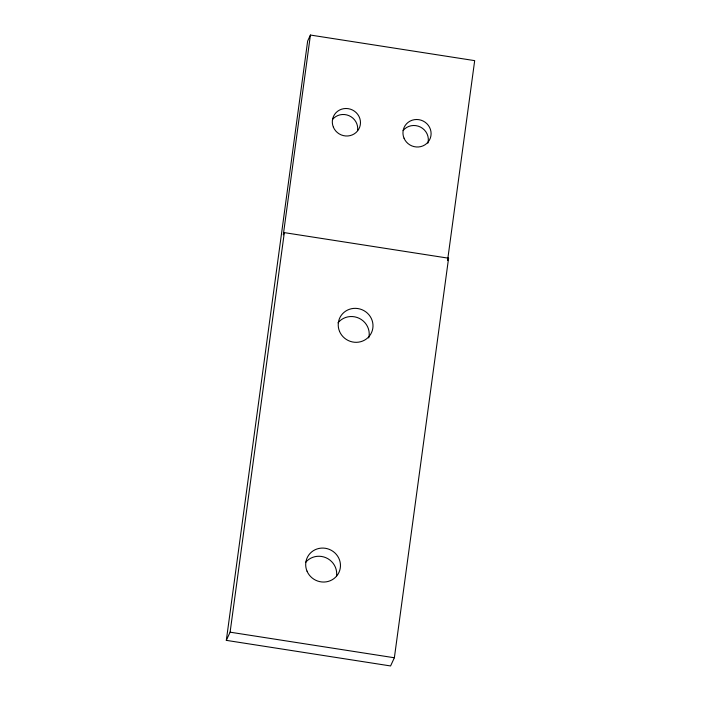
<?xml version="1.0" encoding="UTF-8"?>
<svg xmlns="http://www.w3.org/2000/svg" width="701" height="701" viewBox="0 0 701 701"><rect width="100%" height="100%" fill="white"/><g stroke="black" fill="none" stroke-linecap="round" stroke-linejoin="round"><path stroke-width="1.05" d="M448.587 258.213L394.365 657.766L390.58 665.95L226.318 640.363L307.651 41.044L310.42 35.05L474.682 60.636L447.571 260.413L448.587 258.213L284.326 232.627L283.309 234.826L310.42 35.05M226.318 640.363L230.103 632.179L284.326 232.627M230.103 632.179L394.365 657.766M403.084 130.57A14.169 13.669 24.8 0 1 420.486 127.083A14.169 13.669 24.8 0 1 427.855 143.179M305.496 562.526A17.507 16.885 24.8 0 1 325.956 557.733A17.507 16.885 24.8 0 1 336.541 575.933M338.031 322.802A17.507 16.885 24.8 0 1 359.324 318.385A17.507 16.885 24.8 0 1 368.744 337.943M332.449 119.564A14.169 13.669 24.8 0 1 349.019 115.683A14.169 13.669 24.8 0 1 357.589 130.421M404.013 138.167A14.169 13.669 24.8 0 0 428.188 141.935A14.169 13.669 24.8 0 0 418.865 119.669A14.169 13.669 24.8 0 0 404.013 138.167M333.378 127.161A14.169 13.669 24.8 0 0 357.563 130.929A14.169 13.669 24.8 0 0 348.231 108.664A14.169 13.669 24.8 0 0 333.378 127.161M339.538 331.398A17.507 16.885 24.8 0 0 369.409 336.051A17.507 16.885 24.8 0 0 357.887 308.554A17.507 16.885 24.8 0 0 339.538 331.398M307.003 571.122A17.507 16.885 24.8 0 0 336.874 575.775A17.507 16.885 24.8 0 0 325.352 548.278A17.507 16.885 24.8 0 0 307.003 571.122"/></g></svg>
